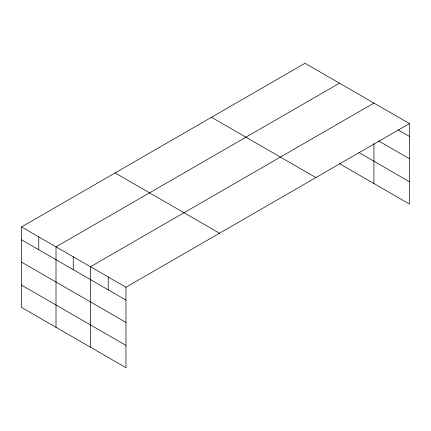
<?xml version="1.0" encoding="UTF-8"?>
<svg xmlns="http://www.w3.org/2000/svg" width="431" height="431" viewBox="0 0 431 431"><rect width="100%" height="100%" fill="white"/><g stroke="black" fill="none" stroke-linecap="round" stroke-linejoin="round"><path stroke-width="0.65" d="M409.45 123.573L305.029 63.287L21.55 226.948L21.55 307.427L125.971 367.713L125.971 287.24L409.45 123.573L409.45 204.052L339.488 163.656M339.488 83.183L56.008 246.844L56.008 327.323M373.946 103.074L90.467 266.741L90.467 347.214M397.996 129.817L409.45 136.433M378.526 140.894L409.45 158.743M359.012 152.617L409.45 181.737M211.481 117.297L315.901 177.583M115.099 172.944L219.519 233.23M21.55 226.948L125.971 287.24M21.55 239.808L125.971 300.095M21.55 262.123L125.971 322.41M21.55 285.112L125.971 345.398M373.946 143.501L373.946 183.552M108.219 276.988L108.219 289.847M73.238 256.795L73.238 269.65M38.779 236.899L38.779 249.754"/></g></svg>
